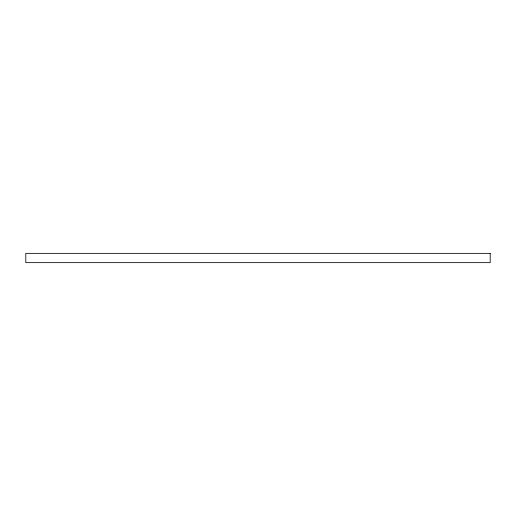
<?xml version="1.0" encoding="UTF-8"?>
<svg xmlns="http://www.w3.org/2000/svg" width="516" height="516" viewBox="0 0 516 516"><rect width="100%" height="100%" fill="white"/><g stroke="black" fill="none" stroke-linecap="round" stroke-linejoin="round"><path stroke-width="0.77" d="M490.2 253.356L25.8 253.356L25.8 262.644L490.2 262.644L490.2 253.356"/></g></svg>
